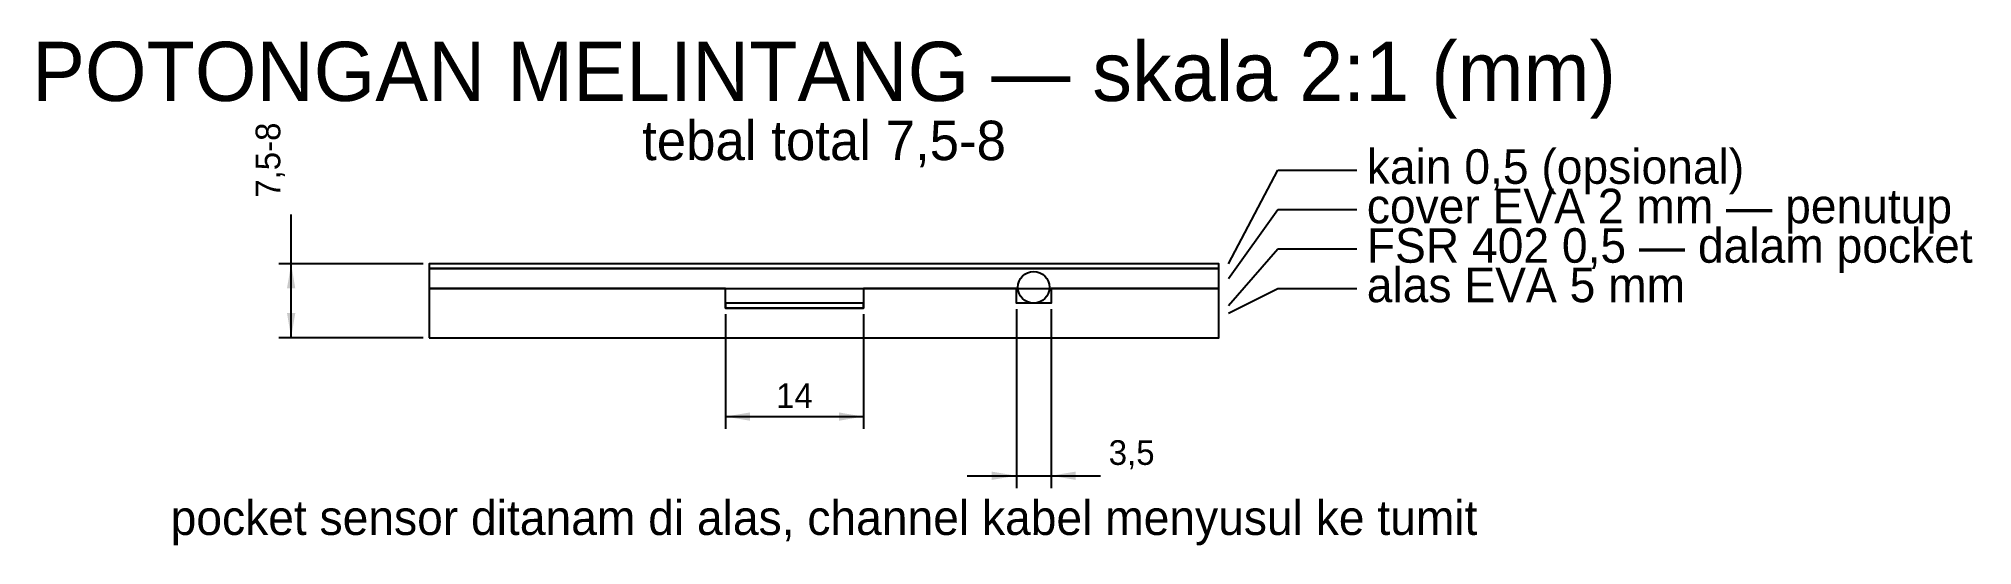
# Model space of a CAD drawing. Header units: millimetres. Extents: x -40 to 156, y -21 to 30.
import ezdxf
from ezdxf.enums import TextEntityAlignment as Align

# ---------------------------------------------------------------- set-up
doc = ezdxf.new("R2010")
doc.units = ezdxf.units.MM
doc.header["$LTSCALE"] = 0.5
for name, color, linetype in [('CHANNEL', 8, 'Continuous'), ('DIM', 3, 'Continuous'), ('NOTES', 2, 'Continuous'), ('OUTLINE', 7, 'Continuous'), ('SENSOR', 4, 'Continuous')]:
    doc.layers.add(name, color=color, linetype=linetype)
doc.dimstyles.new('ISO-25', dxfattribs={"dimtxt": 2.5, "dimasz": 2.5, "dimexe": 1.25, "dimexo": 0.625, "dimtad": 1, "dimdsep": 46, "dimtxsty": 'Standard', "dimcen": 2.5, "dimadec": 0, "dimazin": 0, "dimtfac": 1, "dimtdec": 4, "dimtmove": 0, "dimatfit": 3, "dimfxl": 1, "dimtzin": 0, "dimarcsym": 0})

# ---------------------------------------------------------------- blocks, each defined once
blk = doc.blocks.new('*D1')
at = {"layer": 'DIM', "color": 0}
for p, q in [((-14, 7.5), (-14, 12.5)), ((-0.62, 7.5), (-15.25, 7.5)), ((-14, 0), (-14, 7.5)), ((-0.62, 0), (-15.25, 0))]:
    blk.add_line(p, q, dxfattribs=at)
for points in [[(-14, 7.5), (-14.42, 5), (-13.58, 5)], [(-14, 0), (-13.58, 2.5), (-14.42, 2.5)]]:
    blk.add_solid(points, dxfattribs=at)
at = {"layer": 'DIM', "color": 0, "insert": (-16.12, 18), "char_height": 2.5, "attachment_point": 5, "rotation": 90}
blk.add_mtext('7,5-8', dxfattribs=at)
blk = doc.blocks.new('*D2')
at = {"layer": 'DIM', "color": 0}
for p, q in [((30, 2.38), (30, -9.25)), ((44, 2.38), (44, -9.25)), ((30, -8), (44, -8))]:
    blk.add_line(p, q, dxfattribs=at)
for points in [[(30, -8), (32.5, -8.42), (32.5, -7.58)], [(44, -8), (41.5, -7.58), (41.5, -8.42)]]:
    blk.add_solid(points, dxfattribs=at)
at = {"layer": 'DIM', "color": 0, "insert": (37, -5.88), "char_height": 2.5, "attachment_point": 5}
blk.add_mtext('14', dxfattribs=at)
blk = doc.blocks.new('*D3')
at = {"layer": 'DIM', "color": 0}
for p, q in [((59.5, 2.88), (59.5, -15.25)), ((63, 2.88), (63, -15.25)), ((54.5, -14), (59.5, -14)), ((59.5, -14), (63, -14)), ((63, -14), (68, -14))]:
    blk.add_line(p, q, dxfattribs=at)
for points in [[(59.5, -14), (57, -13.58), (57, -14.42)], [(63, -14), (65.5, -14.42), (65.5, -13.58)]]:
    blk.add_solid(points, dxfattribs=at)
at = {"layer": 'DIM', "color": 0, "insert": (71.17, -11.88), "char_height": 2.5, "attachment_point": 5}
blk.add_mtext('3,5', dxfattribs=at)

msp = doc.modelspace()

# ---------------------------------------------------------------- linework, layer by layer
at = {"layer": 'CHANNEL'}
msp.add_circle((61.25, 5.1), 1.6, dxfattribs=at)
at = {"layer": 'NOTES'}
for p, q in [((81, 7.5), (86, 17)), ((86, 17), (94, 17)), ((81, 6), (86, 13)), ((86, 13), (94, 13)), ((81, 3.25), (86, 9)), ((86, 9), (94, 9)), ((81, 2.5), (86, 5)), ((86, 5), (94, 5))]:
    msp.add_line(p, q, dxfattribs=at)
at = {"layer": 'OUTLINE'}
for points in [[(0, 7), (80, 7), (80, 7.5), (0, 7.5)], [(0, 5), (80, 5), (80, 7), (0, 7)], [(0, 0), (80, 0), (80, 5), (63, 5), (63, 3.5), (59.5, 3.5), (59.5, 5), (44, 5), (44, 3), (30, 3), (30, 5), (0, 5)]]:
    msp.add_lwpolyline(points, close=True, dxfattribs=at)
at = {"layer": 'SENSOR'}
msp.add_lwpolyline([(30, 3), (44, 3), (44, 3.5), (30, 3.5)], close=True, dxfattribs=at)

# ---------------------------------------------------------------- texts
at = {"layer": 'NOTES'}
for s, height, p in [('POTONGAN MELINTANG — skala 2:1 (mm)', 6, (40, 24)), ('tebal total 7,5-8', 4, (40, 18)), ('pocket sensor ditanam di alas, channel kabel menyusul ke tumit', 3.5, (40, -20))]:
    msp.add_text(s, height=height, dxfattribs=at).set_placement(p, align=Align.CENTER)
for s, p in [('kain 0,5 (opsional)', (95, 15.6)), ('cover EVA 2 mm — penutup', (95, 11.6)), ('FSR 402 0,5 — dalam pocket', (95, 7.6)), ('alas EVA 5 mm', (95, 3.6))]:
    msp.add_text(s, height=3.5, dxfattribs=at).set_placement(p)

# ---------------------------------------------------------------- dimensions: what is measured, and where the dimension line sits
at = {"layer": 'DIM'}
dim = msp.add_linear_dim(base=(-14, 3.75), p1=(0, 0), p2=(0, 7.5), angle=90, text='7,5-8', dimstyle='ISO-25', dxfattribs=at)
dim.commit()
dim.dimension.update_dxf_attribs({"geometry": '*D1', "text_midpoint": (-16.125, 18)})
for base, p1, p2, text, picture, middle in [((37, -8), (30, 3), (44, 3), '14', '*D2', (37, -5.875)), ((61.25, -14), (59.5, 3.5), (63, 3.5), '3,5', '*D3', (71.167, -11.875))]:
    dim = msp.add_linear_dim(base=base, p1=p1, p2=p2, text=text, dimstyle='ISO-25', dxfattribs=at)
    dim.commit()
    dim.dimension.update_dxf_attribs({"geometry": picture, "text_midpoint": middle})

doc.saveas('drawing.dxf')
